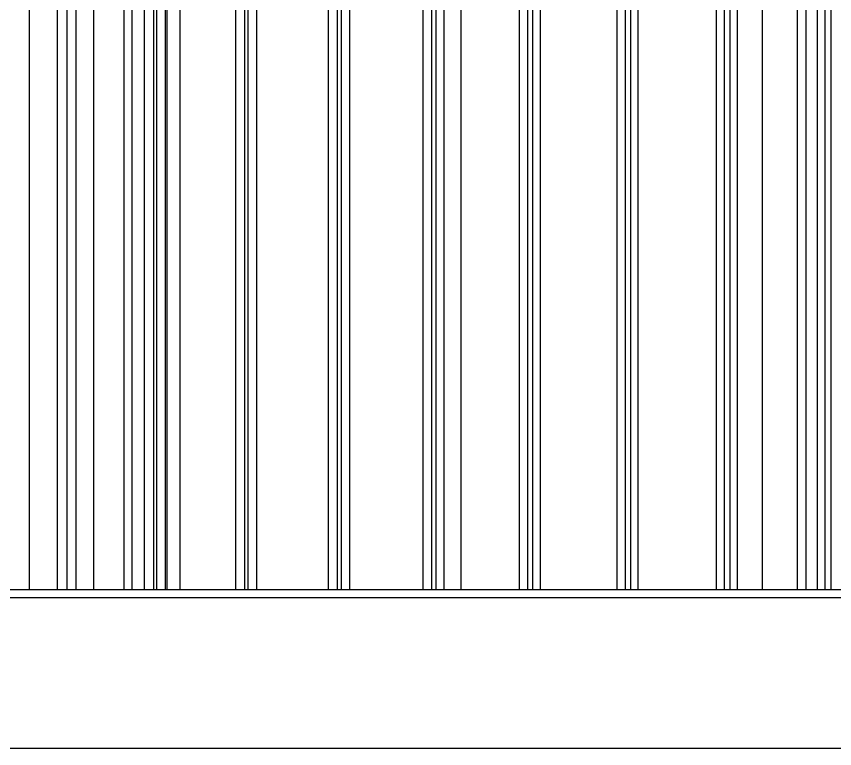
# Model space of a CAD drawing. Header units: millimetres. Extents: x -4172 to 126100, y -2 to 142133.
# Drawn here: x 13686 to 15748, y 42618 to 44464 of the extents above; entities that cross this region are included whole.
import ezdxf

# ---------------------------------------------------------------- set-up
doc = ezdxf.new("R2010")
doc.units = ezdxf.units.MM
doc.header["$LTSCALE"] = 100
doc.layers.add('Visible', color=7, linetype='Continuous', lineweight=25)

msp = doc.modelspace()

# ---------------------------------------------------------------- linework, layer by layer
at = {"layer": 'Visible'}
for p, q in [((13813.24, 48882.58), (13813.24, 43017.58)), ((13836.68, 43017.58), (13836.68, 48882.58)), ((13881.74, 43017.58), (13881.74, 48877.58)), ((13958.18, 43017.58), (13958.18, 48877.58)), ((13977.64, 43017.58), (13977.64, 48877.58)), ((14008.96, 43017.58), (14008.96, 48882.58)), ((14031.81, 48882.58), (14031.81, 43017.58)), ((14039.27, 48882.58), (14039.27, 43017.58)), ((14062.11, 43017.58), (14062.11, 48882.58)), ((14065.86, 43017.58), (14065.86, 48877.58)), ((14099.17, 43017.58), (14099.17, 48877.58)), ((14238.84, 43017.58), (14238.84, 48882.58)), ((14261.09, 48882.58), (14261.09, 43017.58)), ((14269.73, 48882.58), (14269.73, 43017.58)), ((14291.97, 43017.58), (14291.97, 48882.58)), ((14473.05, 43017.58), (14473.05, 48882.58)), ((14494.68, 48882.58), (14494.68, 43017.58)), ((14504.5, 48882.58), (14504.5, 43017.58)), ((14526.13, 43017.58), (14526.13, 48882.58)), ((14711.47, 43017.58), (14711.47, 48882.58)), ((14732.47, 48882.58), (14732.47, 43017.58)), ((14743.48, 48882.58), (14743.48, 43017.58)), ((14764.47, 43017.58), (14764.47, 48882.58)), ((14806.9, 43017.58), (14806.9, 48877.58)), ((14953.98, 43017.58), (14953.98, 48882.58)), ((14974.34, 48882.58), (14974.34, 43017.58)), ((14986.52, 48882.58), (14986.52, 43017.58)), ((15006.88, 43017.58), (15006.88, 48882.58)), ((15200.46, 43017.58), (15200.46, 48882.58)), ((15220.17, 48882.58), (15220.17, 43017.58)), ((15233.51, 48882.58), (15233.51, 43017.58)), ((15253.22, 43017.58), (15253.22, 48882.58)), ((15450.77, 43017.58), (15450.77, 48882.58)), ((15469.82, 48882.58), (15469.82, 43017.58)), ((15484.32, 48882.58), (15484.32, 43017.58)), ((15503.38, 43017.58), (15503.38, 48882.58)), ((15565.96, 43017.58), (15565.96, 48877.58)), ((15654.18, 43017.58), (15654.18, 48877.58)), ((15676.15, 43017.58), (15676.15, 48877.58)), ((15704.79, 43017.58), (15704.79, 48882.58)), ((15723.18, 48882.58), (15723.18, 43017.58)), ((15738.83, 48882.58), (15738.83, 43017.58)), ((13718.3, 44517.58), (13718.3, 43017.58)), ((13790, 43017.58), (13790, 44517.58)), ((27002.34, 43017.58), (9633.81, 43017.58)), ((27002.34, 42997.58), (9633.81, 42997.58)), ((27002.34, 42617.58), (11096.63, 42617.58))]:
    msp.add_line(p, q, dxfattribs=at)

doc.saveas('drawing.dxf')
